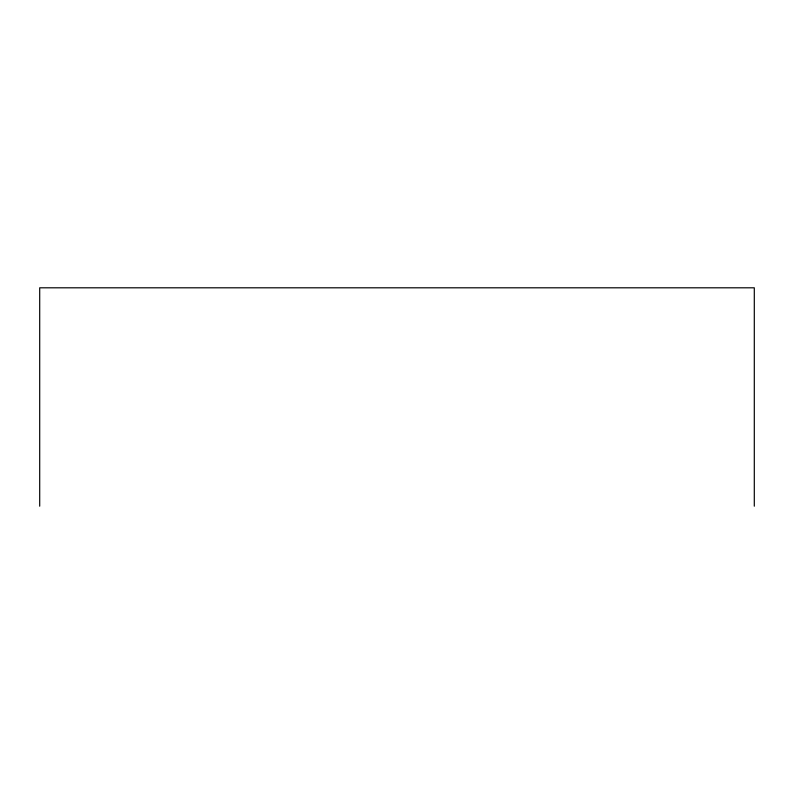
<?xml version="1.0" encoding="UTF-8"?>
<svg xmlns="http://www.w3.org/2000/svg" width="794" height="794" viewBox="0 0 794 794"><rect width="100%" height="100%" fill="white"/><g stroke="black" fill="none" stroke-linecap="round" stroke-linejoin="round"><path stroke-width="1.19" d="M754.3 506.195L754.3 287.805L39.7 287.805L39.7 506.195"/></g></svg>
